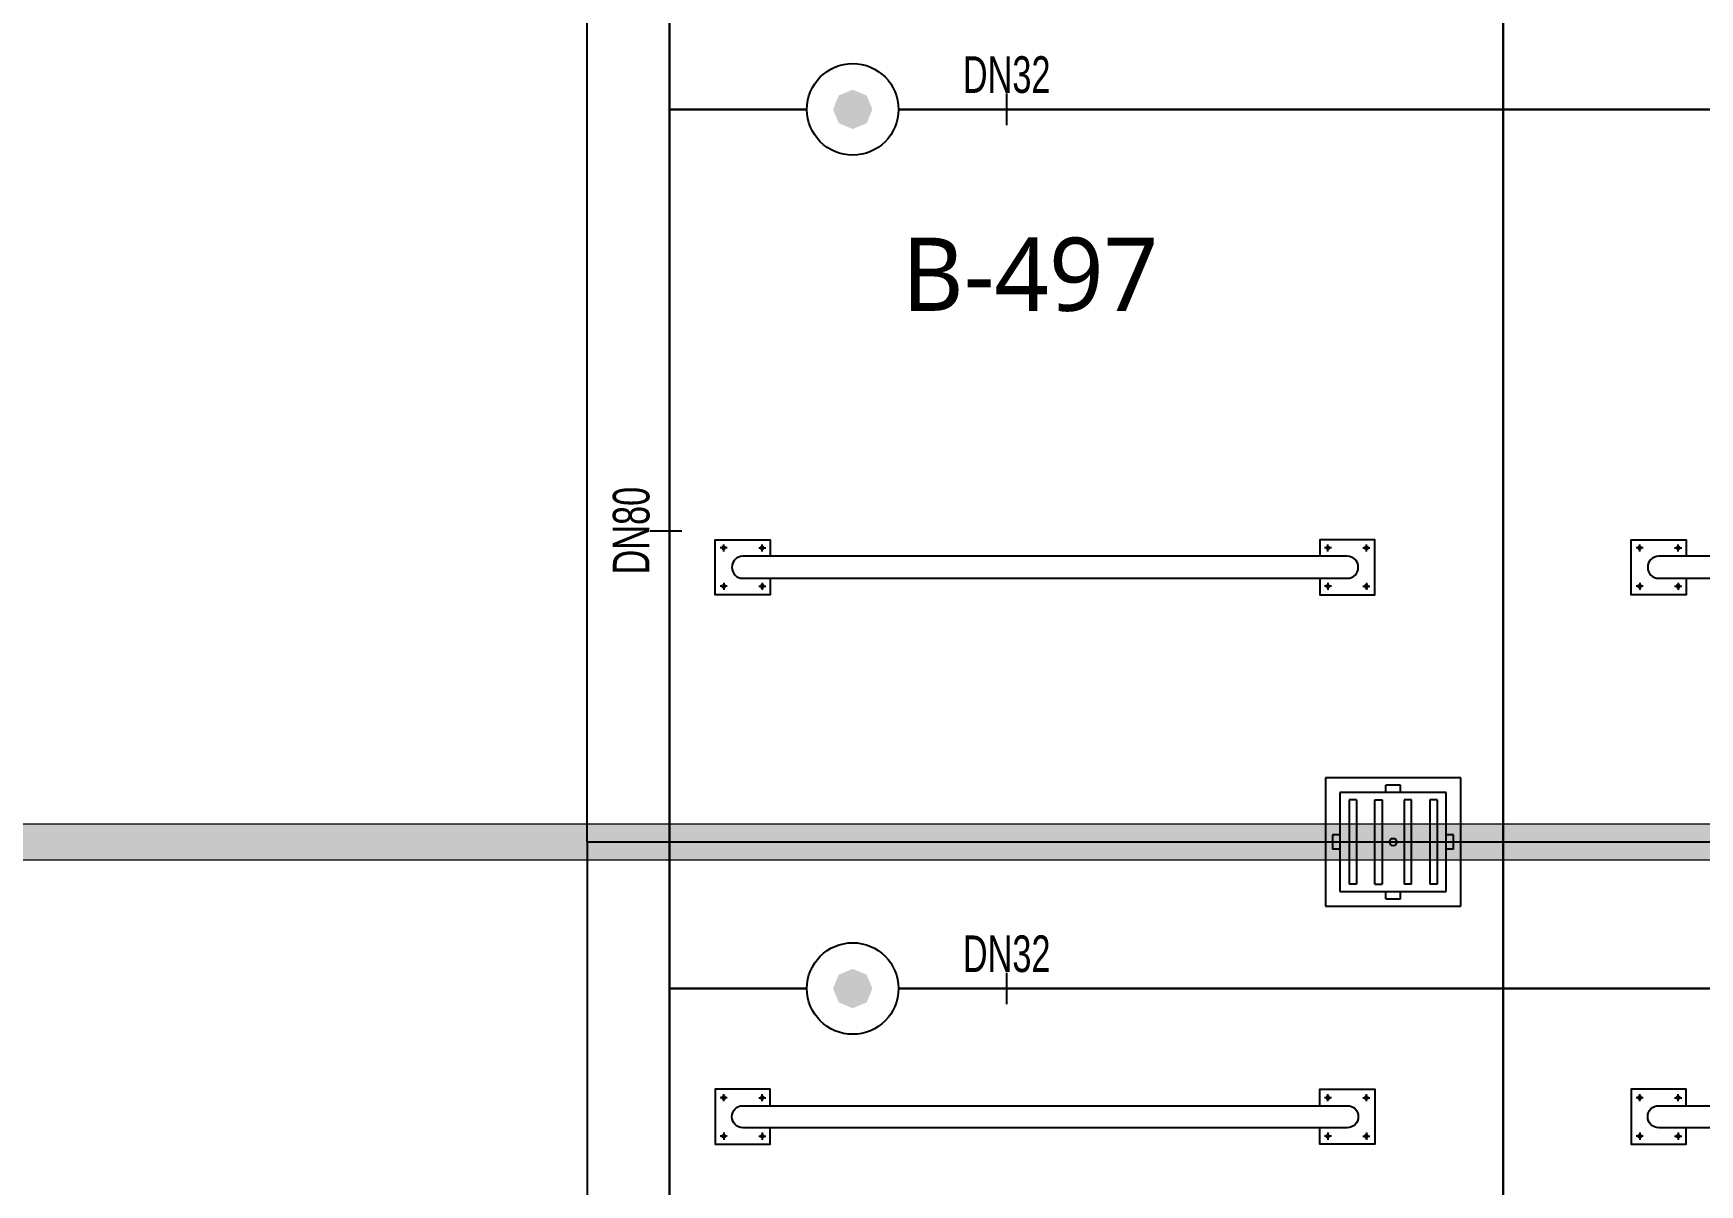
# Model space of a CAD drawing. Header units: millimetres. Extents: x -379292 to 1221486, y 92049 to 447512.
# Drawn here: x -176116 to -171568, y 163883 to 167026 of the extents above; entities that cross this region are included whole.
import ezdxf
from ezdxf.enums import TextEntityAlignment as Align

# ---------------------------------------------------------------- set-up
doc = ezdxf.new("R2010")
doc.units = ezdxf.units.MM
for name, color, linetype in [('-M-YNGN-BORUID', 7, 'Continuous'), ('-M-YNGN-BORUUZUN', 7, 'Continuous'), ('-M-YNGN-BORUYUK', 7, 'Continuous'), ('-M-YNGN-SPR-YUK', 7, 'Continuous'), ('-M-YNGN-ZON6-CAP-', 7, 'Continuous'), ('-M-YNGN-ZON6-SPR-', 7, 'Continuous'), ('04_RAIN INLET', 51, 'Continuous'), ('202-A-Y-MahalAd', 141, 'Continuous')]:
    doc.layers.add(name, color=color, linetype=linetype)
doc.layers.add('-M-YNGN-SPR-CAPCIZGI', color=188, linetype='Continuous', plot=False)
doc.layers.add('-M-YNGN-ZON6', color=2, linetype='SP', lineweight=30)
doc.layers.add('E_CT_AYDINLATMA', color=3, linetype='Continuous', lineweight=9)
doc.styles.add('CIZGI', font='tahoma.ttf', dxfattribs={"width": 0.8, "oblique": 20})
doc.styles.add('HCAD', font='HCAD.SHX', dxfattribs={"width": 0.8, "height": 0.2})
doc.styles.add('PIPESIZE', font='hcad.shx', dxfattribs={"width": 0.8})
doc.styles.add('SPR-NOT', font='romans.shx')
doc.styles.get("Standard").update_dxf_attribs({"font": 'segoeuil.ttf'})
doc.linetypes.add('SP', pattern='A,2,-0.1,["SP",CIZGI,S=0.14,R=0.2,X=0,Y=-0.07],-0.255', length=2.355)

# ---------------------------------------------------------------- blocks, each defined once
blk = doc.blocks.new('202_Vida')
at = {"color": 0, "linetype": 'ByBlock', "ltscale": 0.2}
for points in [[(0.96, 0), (-0.96, 0)], [(0, 0.96), (0, -0.96)]]:
    blk.add_lwpolyline(points, dxfattribs=at)
at = {"color": 0, "linetype": 'ByBlock'}
for radius in [0.42, 0.23, 0.155]:
    blk.add_circle((0, 0), radius, dxfattribs=at)
blk = doc.blocks.new('202_Stoper')
at = {"color": 0, "linetype": 'ByBlock'}
for points in [[(-750, -30), (-750, -75), (-900, -75), (-900, 75), (-750, 75), (-750, 30)], [(750, -30), (750, -75), (900, -75), (900, 75), (750, 75), (750, 30)]]:
    blk.add_lwpolyline(points, dxfattribs=at)
blk.add_lwpolyline([(825, -30, 1), (825, 30), (-825, 30, 1), (-825, -30)], format="xyb", close=True, dxfattribs=at)
at = {"color": 0, "linetype": 'ByBlock', "yscale": 10, "zscale": 10, "rotation": 180}
for p, xscale in [((-877, 53), -10), ((-772, 53), 10), ((772, 53), -10), ((877, 53), 10)]:
    blk.add_blockref('202_Vida', p, dxfattribs=dict(at, xscale=xscale))
at = {"color": 0, "linetype": 'ByBlock', "yscale": 10, "zscale": 10}
for p, xscale in [((-877, -52), 10), ((-772, -52), -10), ((772, -52), 10), ((877, -52), -10)]:
    blk.add_blockref('202_Vida', p, dxfattribs=dict(at, xscale=xscale))
blk = doc.blocks.new('202_Mahalblok')
at = {"color": 0, "linetype": 'ByBlock', "flags": 128}
blk.add_lwpolyline([(0, 0), (0, 5000), (2500, 5000), (2500, 0)], close=True, dxfattribs=at)
at = {"color": 252}
blk.add_blockref('202_Stoper', (1250, 750), dxfattribs=at)
at = {"color": 0, "linetype": 'ByBlock', "ltscale": 25}
blk.add_attdef('MAHALNO', text='', height=200, dxfattribs=at).set_placement((1208.7, 1390), align=Align.BOTTOM_CENTER)
blk = doc.blocks.new('202_Izgara')
at = {"color": 8, "ltscale": 25}
blk.add_circle((0, 0), 0.1, dxfattribs=at)
at = {"layer": '04_RAIN INLET', "color": 8}
for p, q in [((1.85, 1.75), (-1.85, 1.75)), ((-1.85, 1.75), (-1.85, -1.75)), ((1.85, -1.75), (1.85, 1.75)), ((1.45, 1.35), (-1.45, 1.35)), ((-1.45, 1.35), (-1.45, -1.35)), ((-1.2, 1.15), (-1.2, -1.15)), ((-1, 1.15), (-1.2, 1.15)), ((-1, 1.15), (-1, -1.15)), ((-0.5, -1.15), (-0.5, 1.15)), ((-0.5, 1.15), (-0.3, 1.15)), ((-0.3, 1.15), (-0.3, -1.15)), ((0.3, 1.15), (0.3, -1.15)), ((0.5, 1.15), (0.3, 1.15)), ((0.5, -1.15), (0.5, 1.15)), ((1, 1.15), (1, -1.15)), ((1.2, 1.15), (1, 1.15)), ((1.2, 1.15), (1.2, -1.15)), ((1.45, -1.35), (1.45, 1.35)), ((-1.45, -1.35), (1.45, -1.35)), ((-1, -1.15), (-1.2, -1.15)), ((-0.5, -1.15), (-0.3, -1.15)), ((0.5, -1.15), (0.3, -1.15)), ((1.2, -1.15), (1, -1.15)), ((-1.85, -1.75), (1.85, -1.75))]:
    blk.add_line(p, q, dxfattribs=at)
at = {"layer": '04_RAIN INLET', "color": 8, "ltscale": 50}
for p, q in [((0.2, 1.55), (-0.2, 1.55)), ((-0.2, 1.35), (-0.2, 1.55)), ((0.2, 1.35), (0.2, 1.55)), ((-1.45, 0.2), (-1.65, 0.2)), ((1.65, 0.2), (1.45, 0.2)), ((-1.45, -0.2), (-1.65, -0.2)), ((1.65, -0.2), (1.45, -0.2)), ((-0.2, -1.55), (-0.2, -1.35)), ((0.2, -1.55), (0.2, -1.35))]:
    blk.add_line(p, q, dxfattribs=at)
at = {"layer": '04_RAIN INLET', "color": 8, "ltscale": 50, "extrusion": (-2.89798e-21, 1.6744e-09, 1)}
for points in [[(-1.65, 0.2), (-1.65, -0.2)], [(1.65, -0.2), (1.65, 0.2)]]:
    blk.add_lwpolyline(points, dxfattribs=at)
at = {"layer": '04_RAIN INLET', "color": 8, "ltscale": 50, "extrusion": (-2.89798e-21, 1.6744e-09, 1), "elevation": 0}
blk.add_lwpolyline([(-0.2, -1.55), (0.2, -1.55)], dxfattribs=at)
blk = doc.blocks.new('OtoParkBodrumKatMimari')
at = {"layer": '04_RAIN INLET', "xscale": 100, "yscale": 100, "zscale": 100, "rotation": 359.9999999845318}
blk.add_blockref('202_Izgara', (73950, 64000), dxfattribs=at)
at = {"layer": '202-A-Y-MahalAd', "color": 8, "ltscale": 25}
for p, values in [((71750, 64000), {'MAHALNO': 'B-497'}), ((74250, 64000), {'MAHALNO': 'B-496'})]:
    blk.add_blockref('202_Mahalblok', p, dxfattribs=at).add_auto_attribs(values)
ref = blk.add_blockref('202_Mahalblok', (71750, 64000), dxfattribs=dict(at, xscale=-1, rotation=180))
ref.add_attrib('MAHALNO', 'B-533', dxfattribs={"layer": '0', "color": 0, "linetype": 'ByBlock', "ltscale": 25, "height": 200}).set_placement((72958.7, 62466.6), align=Align.BOTTOM_CENTER)
ref = blk.add_blockref('202_Mahalblok', (74250, 64000), dxfattribs=dict(at, xscale=-1, rotation=180))
ref.add_attrib('MAHALNO', 'B-534', dxfattribs={"layer": '0', "color": 0, "linetype": 'ByBlock', "ltscale": 25, "height": 200}).set_placement((75458.7, 62466.6), align=Align.BOTTOM_CENTER)
blk = doc.blocks.new('SP-C-UP-12')
at = {"ltscale": 10}
blk.add_line((0, 0), (0, 0), dxfattribs=at)
at = {"color": 1, "linetype": 'Continuous'}
blk.add_circle((0, 0), 12.5, dxfattribs=at)
at = {"ltscale": 10}
for points in [[(-5.37, 0), (-3.8, 3.8), (-3.8, -3.8), (0, 5.37)], [(-3.8, -3.8), (0, 5.37), (0, -5.37), (3.8, 3.8)], [(0, -5.37), (3.8, 3.8), (3.8, -3.8), (5.37, 0)]]:
    blk.add_solid(points, dxfattribs=at)
at = {"layer": '-M-YNGN-SPR-YUK', "style": 'SPR-NOT', "width": 0.5, "flags": 9}
for tag, p in [('YUK', (0, 17.77)), ('CAP', (0, 14.42)), ('TIP', (0.2, 10.78))]:
    blk.add_attdef(tag, text='', height=2.5, dxfattribs=at).set_placement(p, align=Align.MIDDLE_CENTER)
blk = doc.blocks.new('SPRKL100')
at = {"layer": '-M-YNGN-SPR-CAPCIZGI'}
blk.add_line((0, 0.431), (0, -0.431), dxfattribs=at)
at = {"layer": '-M-YNGN-BORUID', "color": 0, "style": 'HCAD', "width": 0.8, "flags": 1}
blk.add_attdef('DIC', text='', height=0.4, dxfattribs=at).set_placement((0, -1.693), align=Align.CENTER)
at = {"layer": '-M-YNGN-BORUUZUN', "color": 0, "style": 'HCAD', "width": 0.7}
blk.add_attdef('BOY', text='', height=0.8, dxfattribs=at).set_placement((0, -1.08), align=Align.CENTER)
at = {"layer": '-M-YNGN-BORUYUK', "color": 6, "style": 'PIPESIZE', "width": 0.8}
blk.add_attdef('YUK', text='', height=0.5, dxfattribs=at).set_placement((0, 1.866), align=Align.CENTER)
at = {"color": 0, "style": 'PIPESIZE', "width": 0.7}
blk.add_attdef('CAP', text='', height=1, dxfattribs=at).set_placement((0, 0.45), align=Align.CENTER)
blk = doc.blocks.new('A$C69E8D8A3')
at = {"layer": '-M-YNGN-ZON6', "ltscale": 500}
for p, q in [((-1888.51, 6524.38), (-1888.51, 3591.88)), ((-1851.01, 6464.38), (-1888.51, 6464.38)), ((-1551.01, 6464.38), (-1826.01, 6464.38)), ((-1851.01, 6224.38), (-1888.51, 6224.38)), ((-1551.01, 6224.38), (-1826.01, 6224.38))]:
    blk.add_line(p, q, dxfattribs=at)
at = {"layer": '-M-YNGN-ZON6-CAP-'}
ref = blk.add_blockref('SPRKL100', (-1796.49, 6464.38), dxfattribs=dict(at, xscale=10, yscale=10, zscale=10))
ref.add_attrib('CAP', 'DN32', dxfattribs={"layer": '0', "color": 0, "height": 10, "style": 'PIPESIZE', "width": 0.7}).set_placement((-1796.49, 6468.88), align=Align.CENTER)
ref = blk.add_blockref('SPRKL100', (-1889.49, 6349.37), dxfattribs=dict(at, xscale=10.00000000000001, yscale=10.00000000000001, zscale=10.00000000000001, rotation=90))
ref.add_attrib('CAP', 'DN80', dxfattribs={"layer": '0', "color": 0, "height": 10, "rotation": 90, "style": 'PIPESIZE', "width": 0.7}).set_placement((-1893.99, 6349.37), align=Align.CENTER)
ref = blk.add_blockref('SPRKL100', (-1796.49, 6224.38), dxfattribs=dict(at, xscale=10, yscale=10, zscale=10))
ref.add_attrib('CAP', 'DN32', dxfattribs={"layer": '0', "color": 0, "height": 10, "style": 'PIPESIZE', "width": 0.7}).set_placement((-1796.49, 6228.88), align=Align.CENTER)
at = {"layer": '-M-YNGN-ZON6-SPR-', "rotation": 180}
for p in [(-1838.51, 6464.38), (-1838.51, 6224.38)]:
    blk.add_blockref('SP-C-UP-12', p, dxfattribs=at)
blk = doc.blocks.new('*U596')
h = blk.add_hatch()
h.set_pattern_fill('ANSI33', color=0, scale=50, angle=1, style=0)
h.paths.add_polyline_path([(-8987, 100), (44319.8, 100), (44319.8, 0), (-8987, 0)])
at = {"color": 0}
blk.add_lwpolyline([(-8987, 100), (44319.8, 100), (44319.8, 0), (-8987, 0)], close=True, dxfattribs=at)
at = {"ltscale": 25, "flags": 1}
for tag, p in [('YUKSEKLIK', (-228.6, -148.7)), ('KALINLIK', (-228.6, -213.3))]:
    blk.add_attdef(tag, p, '', height=50, dxfattribs=at)

msp = doc.modelspace()

# ---------------------------------------------------------------- block references
at = {"color": 8}
msp.add_blockref('OtoParkBodrumKatMimari', (-246354.8, 100818.8), dxfattribs=at)

# ---------------------------------------------------------------- next in the draw order: block references
at = {"layer": '-M-YNGN-ZON6', "ltscale": 25, "xscale": 10, "yscale": 10, "zscale": 10}
msp.add_blockref('A$C69E8D8A3', (-155494.7, 102175), dxfattribs=at)
at = {"layer": 'E_CT_AYDINLATMA', "rotation": 180}
msp.add_blockref('*U596', (-178885, 164868.8), dxfattribs=at)

doc.saveas('drawing.dxf')
